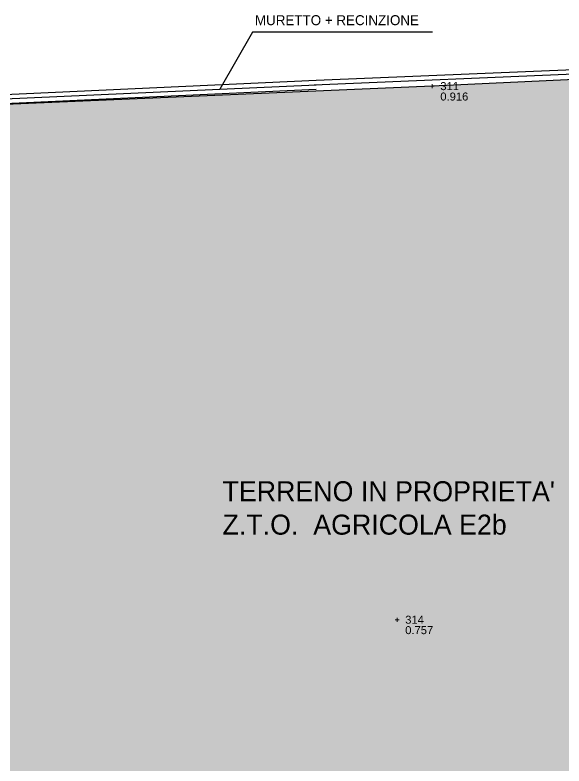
# Model space of a CAD drawing. Header units: millimetres. Extents: x 2622 to 2811, y 687 to 801.
# Drawn here: x 2630.97 to 2637.82, y 755.59 to 764.97 of the extents above; entities that cross this region are included whole.
import ezdxf

# ---------------------------------------------------------------- set-up
doc = ezdxf.new("R2010")
doc.units = ezdxf.units.MM
for name, color, linetype, lineweight in [('PT_TOPOG_CENTRO', 5, 'Continuous', 0), ('PT_TOPOG_NOME', 5, 'Continuous', 0), ('PT_TOPOG_QUOT', 10, 'Continuous', 0), ('PT_TOPOG_SIMB', 5, 'Continuous', 0)]:
    doc.layers.add(name, color=color, linetype=linetype, lineweight=lineweight)
for name, color, linetype in [('Scritte', 2, 'Continuous'), ('Sottile', 5, 'Continuous'), ('Verde', 84, 'Continuous')]:
    doc.layers.add(name, color=color, linetype=linetype)
doc.styles.get("Standard").update_dxf_attribs({"font": 'arial.ttf'})
doc.styles.add('stile1', font='l_10646.ttf', dxfattribs={"height": 1})

# ---------------------------------------------------------------- blocks, each defined once
blk = doc.blocks.new('TPD_Standard')
at = {"layer": 'PT_TOPOG_CENTRO', "linetype": 'Continuous'}
blk.add_point((0, 0), dxfattribs=at)
at = {"layer": 'PT_TOPOG_SIMB', "linetype": 'Continuous'}
for p, q in [((0.05, 0), (-0.05, 0)), ((0, 0.05), (0, -0.05))]:
    blk.add_line(p, q, dxfattribs=at)
at = {"layer": 'PT_TOPOG_NOME', "linetype": 'Continuous', "lineweight": 0}
blk.add_attdef('Nome', (0, 0), '', height=0.2, dxfattribs=at)
at = {"layer": 'PT_TOPOG_QUOT', "linetype": 'Continuous', "lineweight": 0}
blk.add_attdef('Quota', (0, 0), '', height=0.2, dxfattribs=at)

msp = doc.modelspace()

# ---------------------------------------------------------------- hatches: boundary and pattern name
at = {"layer": 'Verde'}
h = msp.add_hatch(dxfattribs=at)
h.set_pattern_fill('DOTS', color=256, scale=0.05, style=0)
h.set_pattern_definition([(0, (1295.01577, 297.66502), (0.0396875, 0.079375), [0, -0.079375])])
h.paths.add_polyline_path([(2633.4764, 758.2749), (2638.0314, 758.2749), (2638.0314, 759.3208), (2633.4764, 759.3208)], flags=24)
h.paths.add_polyline_path([(2626.0261, 759.4736), (2627.2669, 759.4736), (2627.2669, 759.8025), (2626.0261, 759.8025)], flags=24)
h.paths.add_polyline_path([(2632.0107, 751.6605), (2635.3719, 751.6605), (2635.3719, 752.2683), (2632.0107, 752.2683)], flags=24)
h.paths.add_polyline_path([(2641.3363, 761.8248), (2641.2176, 764.3161), (2640.1155, 764.2695), (2636.1775, 764.0819), (2626.0376, 763.6468), (2625.5013, 756.8261), (2625.0468, 752.2451), (2627.4245, 751.7319), (2631.9214, 750.7835), (2638.6134, 750.7077), (2642.9923, 750.8058), (2645.1166, 751.0645), (2644.8148, 756.6348), (2644.3661, 756.6348), (2644.3661, 762.8848), (2644.4761, 762.8848), (2644.3913, 764.4501), (2644.0312, 764.4349), (2644.1117, 762.6903), (2644.0359, 762.6858), (2644.0788, 761.9555)])

# ---------------------------------------------------------------- linework, layer by layer
for p, q in [((2634.7268, 764.1545), (2650.7663, 764.8321)), ((2642.8204, 764.3984), (2636.1775, 764.0819)), ((2636.1775, 764.0819), (2626.0376, 763.6468)), ((2626.1012, 763.7624), (2634.7268, 764.1545)), ((2625.9846, 763.6444), (2634.7255, 764.0418))]:
    msp.add_line(p, q)
at = {"layer": 'Sottile'}
for p, q in [((2633.9321, 764.7547), (2633.5268, 764.0436)), ((2636.1779, 764.7547), (2633.9321, 764.7547)), ((2634.7035, 764.0972), (2650.7429, 764.7748)), ((2626.0429, 763.7034), (2634.7294, 764.0983))]:
    msp.add_line(p, q, dxfattribs=at)

# ---------------------------------------------------------------- block references
at = {"layer": 'PT_TOPOG_CENTRO', "linetype": 'Continuous'}
ref = msp.add_blockref('TPD_Standard', (2636.1775, 764.0819), dxfattribs=dict(at, xscale=0.5, yscale=0.5, zscale=0.5))
ref.add_attrib('Nome', '311', (2636.2775, 764.0319), dxfattribs={"layer": 'PT_TOPOG_NOME', "linetype": 'Continuous', "lineweight": 0, "height": 0.1})
ref.add_attrib('Quota', '0.916', (2636.2775, 763.9019), dxfattribs={"layer": 'PT_TOPOG_QUOT', "linetype": 'Continuous', "lineweight": 0, "height": 0.1})
ref = msp.add_blockref('TPD_Standard', (2635.7392, 757.4186), dxfattribs=dict(at, xscale=0.5, yscale=0.5, zscale=0.5))
ref.add_attrib('Nome', '314', (2635.8392, 757.3686), dxfattribs={"layer": 'PT_TOPOG_NOME', "linetype": 'Continuous', "lineweight": 0, "height": 0.1})
ref.add_attrib('Quota', '0.757', (2635.8392, 757.2386), dxfattribs={"layer": 'PT_TOPOG_QUOT', "linetype": 'Continuous', "lineweight": 0, "height": 0.1})

# ---------------------------------------------------------------- texts
at = {"layer": 'Scritte', "insert": (2633.9632, 764.9679), "char_height": 0.175, "width": 15.7, "attachment_point": 1}
msp.add_mtext('{\\fComic Sans MS|b0|i0|c0|p66;\\H0.7143x;MURETTO + RECINZIONE}', dxfattribs=at)
at = {"layer": 'Scritte', "insert": (2633.5585, 759.148), "char_height": 0.25, "width": 15.7, "attachment_point": 1, "style": 'stile1'}
msp.add_mtext("{\\fComic Sans MS|b0|i0|c0|p66;TERRENO IN PROPRIETA'\\PZ.T.O.  AGRICOLA E2b}", dxfattribs=at)

doc.saveas('drawing.dxf')
